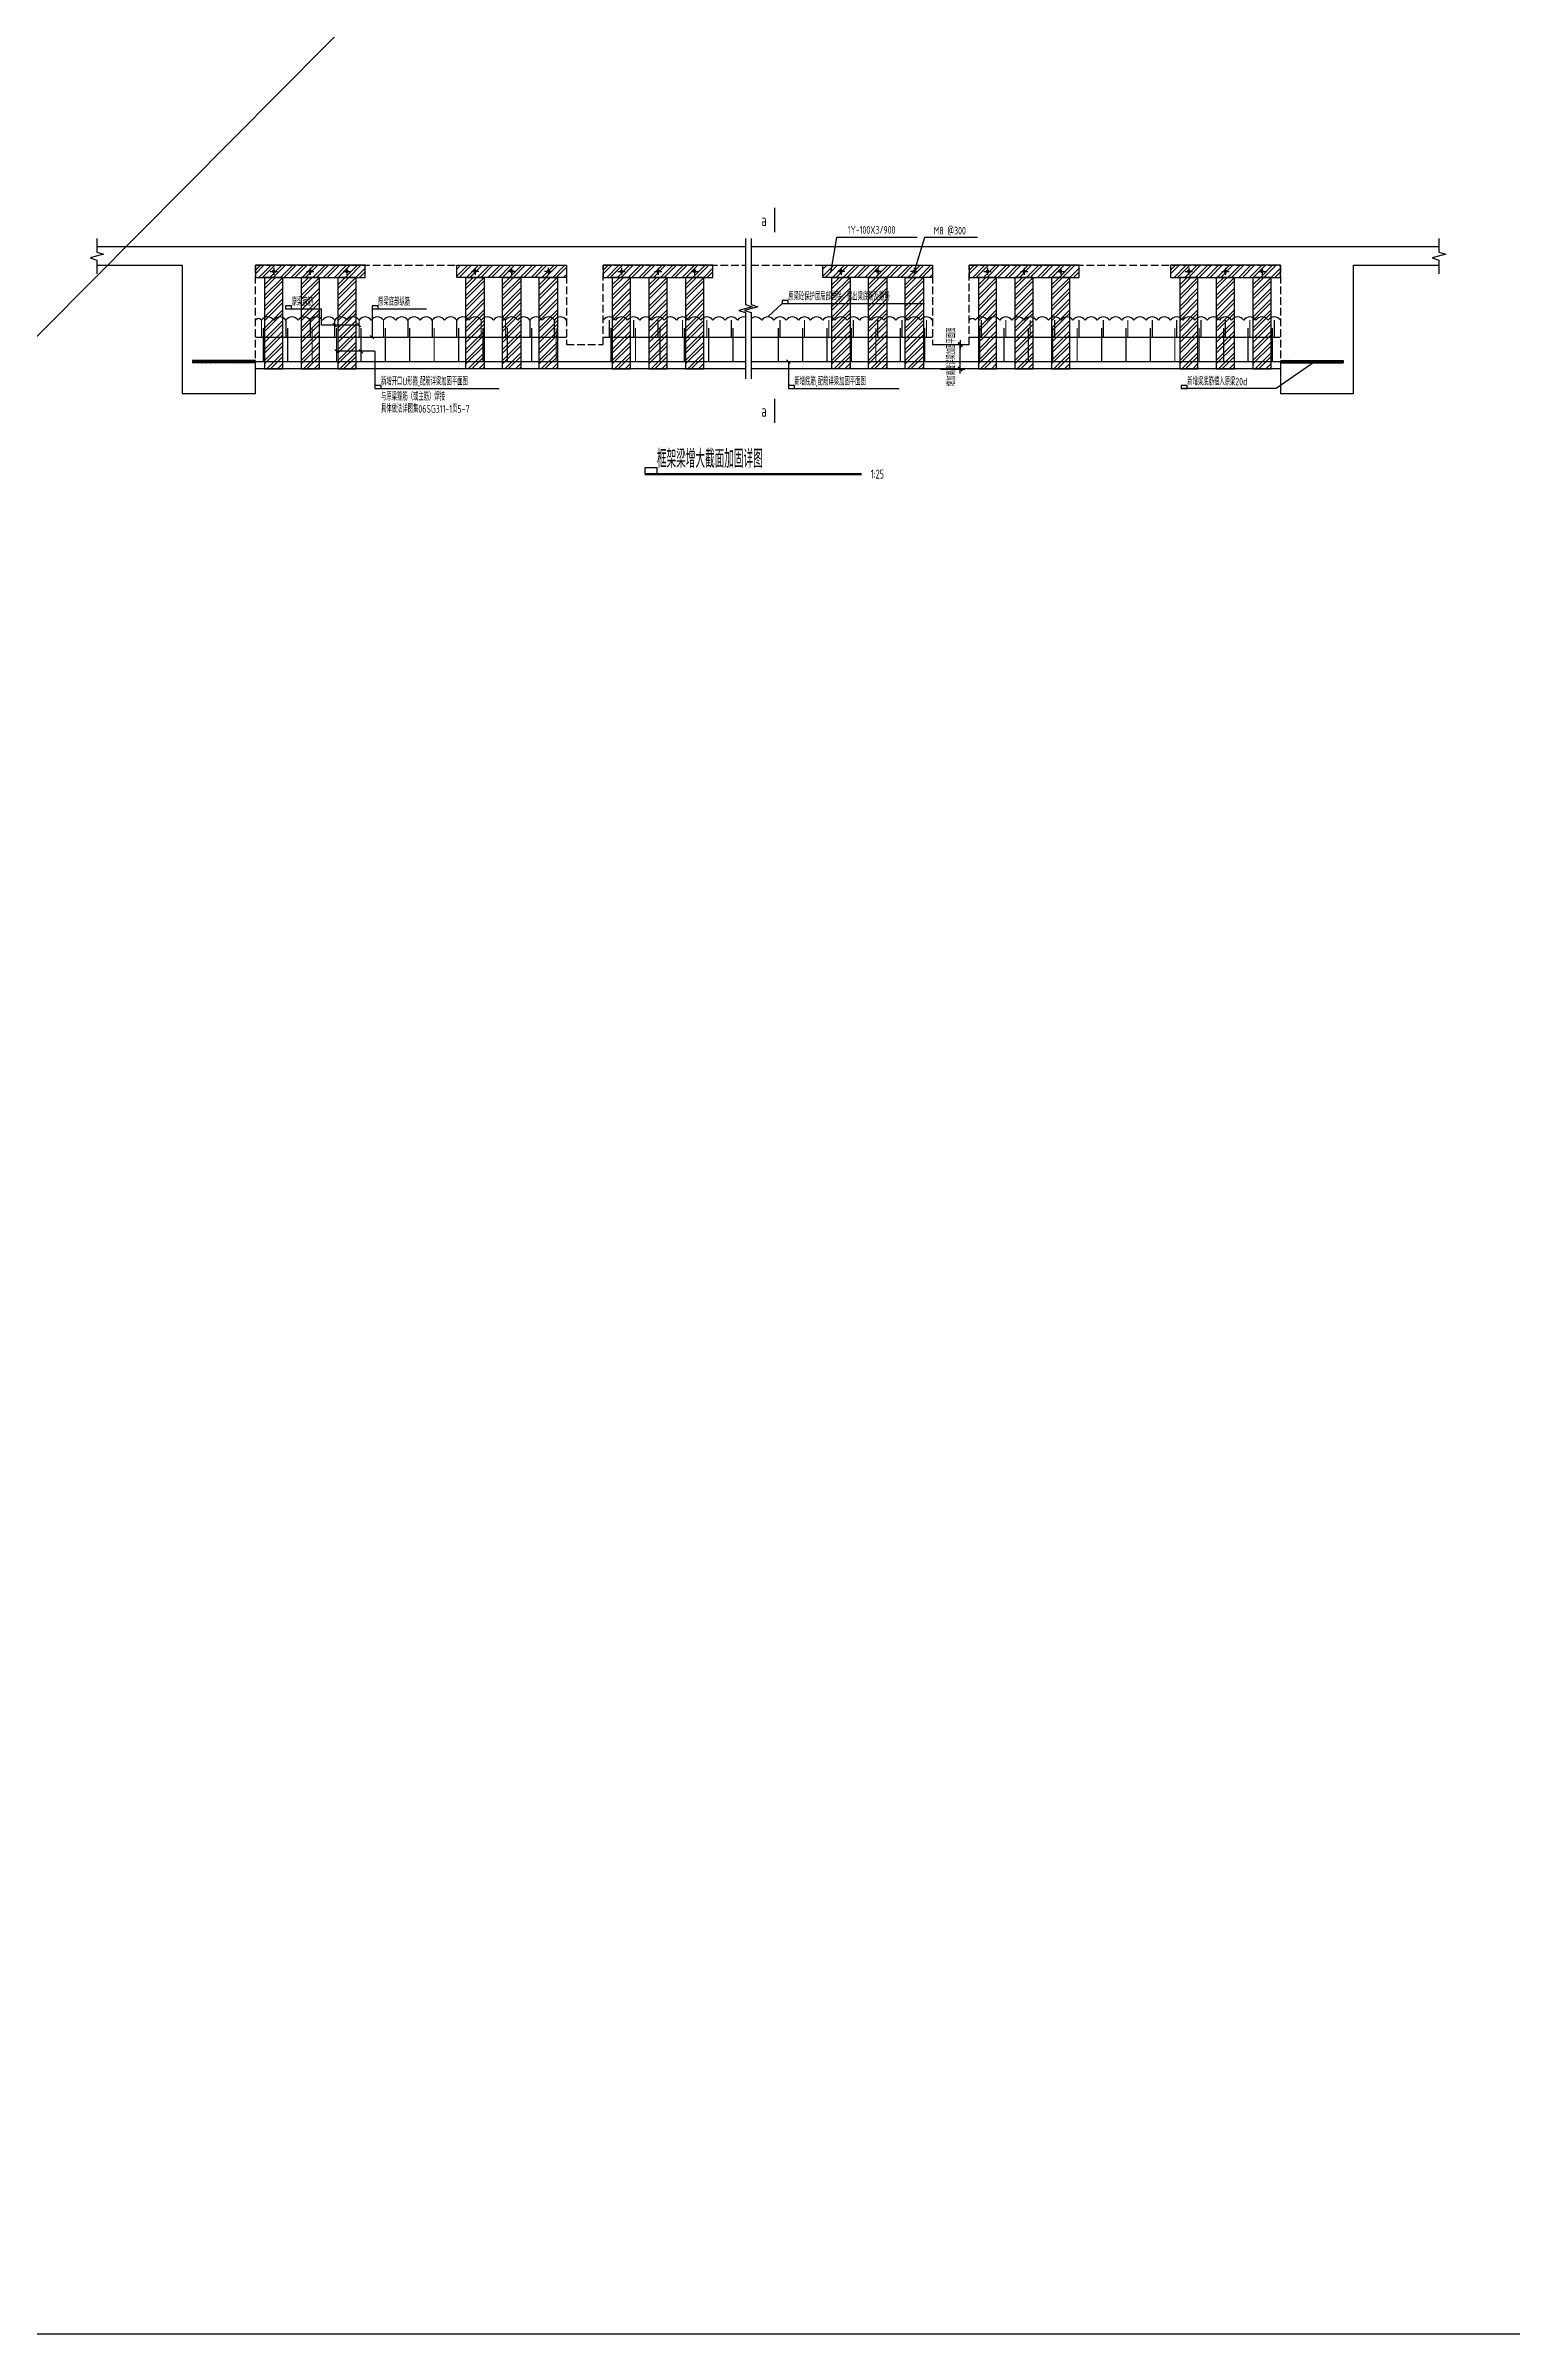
# Model space of a CAD drawing. Extents: x -469675 to 2400000, y -476501 to 2085364.
# Drawn here: x 503217 to 515228, y 340340 to 359094 of the extents above; entities that cross this region are included whole.
import ezdxf
from ezdxf.enums import TextEntityAlignment as Align

# ---------------------------------------------------------------- set-up
doc = ezdxf.new("R2010")
doc.units = 0
doc.header["$LTSCALE"] = 1000
doc.header["$MEASUREMENT"] = 0
doc.linetypes.add('DASH', pattern=[0.35, 0.25, -0.1])
doc.linetypes.add('DOTE', pattern=[2.42, 2, -0.2, 0.02, -0.2])
doc.layers.get('0').update_dxf_attribs({"linetype": 'CONTINUOUS', "lineweight": 20})
doc.layers.get('Defpoints').update_dxf_attribs({"linetype": 'CONTINUOUS'})
for name, color, linetype in [('C-DETAIL', 3, 'CONTINUOUS'), ('C-DETAIL_DIM', 3, 'CONTINUOUS'), ('C-DETAIL_REIN', 40, 'CONTINUOUS'), ('C-DETAIL_STEEL_BOLT', 2, 'CONTINUOUS'), ('C-DETAIL_STEEL_HATCH', 8, 'CONTINUOUS'), ('C-DETAIL_STEEL_PL', 4, 'CONTINUOUS'), ('C-DETAIL_TEXT', 4, 'CONTINUOUS'), ('C-PLAN_SECMK', 4, 'CONTINUOUS')]:
    doc.layers.add(name, color=color, linetype=linetype)
doc.layers.add('C-注释', color=30, linetype='CONTINUOUS', plot=False)
doc.styles.add('DIM_FONT', font='gbxwxt.shx', dxfattribs={"width": 0.7, "bigfont": 'gbhzfs.shx'})
doc.styles.add('GBSTYLE', font='gbxwxt.shx', dxfattribs={"width": 0.7, "bigfont": 'gbhzfs.shx'})
doc.dimstyles.new('XB DIMN25', dxfattribs={"dimscale": 0.25, "dimtxt": 250, "dimasz": 1, "dimexe": 150, "dimexo": 150, "dimgap": 120, "dimtad": 1, "dimdec": 0, "dimzin": 0, "dimdsep": 46, "dimtxsty": 'DIM_FONT', "dimblk": '_dimx', "dimcen": 0.09, "dimclrd": 3, "dimclre": 3, "dimclrt": 7, "dimazin": 0, "dimtfac": 1, "dimtdec": 0, "dimtix": 1, "dimtmove": 2, "dimatfit": 3, "dimldrblk": '_dimx', "dimfxl": 0, "dimtolj": 1, "dimtzin": 0, "dimarcsym": 0})
pattern_1 = [(45, (0, 0), (-44.194174, 44.194174), []), (45, (29.46, 0), (-44.194174, 44.194174), [])]
pattern_2 = [(45, (-3000, 0), (-44.194174, 44.194174), []), (45, (-2970.54, 0), (-44.194174, 44.194174), [])]
pattern_3 = [(45, (1650, 0), (-44.194174, 44.194174), []), (45, (1679.46, 0), (-44.194174, 44.194174), [])]
pattern_4 = [(45, (-5850, 0), (-44.194174, 44.194174), []), (45, (-5820.54, 0), (-44.194174, 44.194174), [])]

# ---------------------------------------------------------------- blocks, each defined once
blk = doc.blocks.new('剖面号')
at = {"layer": 'C-PLAN_SECMK', "color": 3, "const_width": 50, "flags": 128}
blk.add_lwpolyline([(400, 0), (-400, 0)], dxfattribs=at)
at = {"layer": 'C-PLAN_SECMK', "style": 'GBSTYLE', "width": 0.7}
blk.add_attdef('剖面号', text='', height=400, rotation=360, dxfattribs=at).set_placement((0, 350), align=Align.MIDDLE_CENTER)
blk = doc.blocks.new('_dimx')
blk.add_line((-150, 0), (150, 0))
at = {"const_width": 50}
blk.add_lwpolyline([(-70, -70), (70, 70)], dxfattribs=at)
blk = doc.blocks.new('*D1943')
at = {"layer": 'C-DETAIL_DIM', "color": 3, "lineweight": -2, "ltscale": 0.25, "transparency": 16777216}
for p, q in [((510550, 356645), (510750, 356645)), ((510712, 356646), (510712, 356646)), ((510712, 356445), (510712, 356645)), ((510550, 356445), (510750, 356445)), ((510712, 356445), (510712, 356445))]:
    blk.add_line(p, q, dxfattribs=at)
at = {"layer": 'Defpoints', "color": 0, "ltscale": 0.25, "transparency": 16777216}
for p in [(510512, 356645), (510712, 356645), (510512, 356445)]:
    blk.add_point(p, dxfattribs=at)
at = {"layer": 'C-DETAIL_DIM', "color": 3, "lineweight": -2, "ltscale": 0.25, "transparency": 16777216, "xscale": 0.25, "yscale": 0.25, "zscale": 0.25}
for p, rotation in [((510712, 356645), 270), ((510712, 356445), 90)]:
    blk.add_blockref('_dimx', p, dxfattribs=dict(at, rotation=rotation))
at = {"layer": 'C-DETAIL_DIM', "color": 7, "ltscale": 0.25, "transparency": 16777216, "insert": (510641, 356545), "char_height": 62.5, "attachment_point": 5, "rotation": 90, "style": 'DIM_FONT'}
blk.add_mtext('\\A1;增加高度详梁加固平面图', dxfattribs=at)
blk = doc.blocks.new('ANC_BOLT')
at = {"layer": 'C-DETAIL_STEEL_BOLT', "color": 1, "linetype": 'DOTE', "ltscale": 0.1}
for p, q in [((1.5, 0), (-1.5, 0)), ((0, 1.5), (0, -1.5))]:
    blk.add_line(p, q, dxfattribs=at)
at = {"layer": 'C-DETAIL_STEEL_BOLT', "ltscale": 0.1}
blk.add_circle((0, 0), 0.5, dxfattribs=at)

msp = doc.modelspace()

# ---------------------------------------------------------------- hatches: boundary and pattern name
at = {"layer": 'C-DETAIL', "linetype": 'ByBlock', "lineweight": -2, "ltscale": 0.25}
h = msp.add_hatch(dxfattribs=at)
h.set_pattern_fill('ANSI37', color=8, scale=100, style=0)
h.set_pattern_definition([(45, (-217447.845, 1522086.065), (-8.83883476, 8.83883476), []), (135, (-217447.845, 1522086.065), (-8.83883476, -8.83883476), [])])
h.paths.add_polyline_path([(504935.5203, 356515.4367), (504420.5203, 356515.4367), (504420.5203, 356495.4367), (504935.5203, 356495.4367)])
h = msp.add_hatch(dxfattribs=at)
h.set_pattern_fill('ANSI37', color=8, scale=100, style=0)
h.set_pattern_definition([(135, (1235718.885, 1522086.065), (8.83883476, 8.83883476), []), (45, (1235718.885, 1522086.065), (8.83883476, -8.83883476), [])])
h.paths.add_polyline_path([(513335.5203, 356515.4367), (513850.5203, 356515.4367), (513850.5203, 356495.4367), (513335.5203, 356495.4367)])
at = {"layer": 'C-DETAIL_STEEL_HATCH', "linetype": 'ByBlock', "lineweight": -2, "ltscale": 0.25}
h = msp.add_hatch(dxfattribs=at)
h.set_pattern_fill('金属', color=8, scale=25, style=0)
h.set_pattern_definition(pattern_4)
h.paths.add_polyline_path([(505835.5203, 357295.4367), (505835.5203, 357195.4367), (504935.5203, 357195.4367), (504935.5203, 357295.4367)])
h = msp.add_hatch(dxfattribs=at)
h.set_pattern_fill('金属', color=8, scale=25, style=0)
h.set_pattern_definition([(45, (-40611.27, -30716.35), (-44.194174, 44.194174), []), (45, (-40581.81, -30716.35), (-44.194174, 44.194174), [])])
h.paths.add_polyline_path([(506585.5203, 357295.4367), (506585.5203, 357195.4367), (507485.5203, 357195.4367), (507485.5203, 357295.4367)])
h = msp.add_hatch(dxfattribs=at)
h.set_pattern_fill('金属', color=8, scale=25, style=0)
h.set_pattern_definition(pattern_2)
h.paths.add_polyline_path([(508685.5203, 357295.4367), (508685.5203, 357195.4367), (507785.5203, 357195.4367), (507785.5203, 357295.4367)])
h = msp.add_hatch(dxfattribs=at)
h.set_pattern_fill('金属', color=8, scale=25, style=0)
h.set_pattern_definition([(45, (-37611.27, -30716.35), (-44.194174, 44.194174), []), (45, (-37581.81, -30716.35), (-44.194174, 44.194174), [])])
h.paths.add_polyline_path([(509585.5203, 357295.4367), (509585.5203, 357195.4367), (510485.5203, 357195.4367), (510485.5203, 357295.4367)])
h = msp.add_hatch(dxfattribs=at)
h.set_pattern_fill('金属', color=8, scale=25, style=0)
h.set_pattern_definition(pattern_1)
h.paths.add_polyline_path([(511685.5203, 357295.4367), (511685.5203, 357195.4367), (510785.5203, 357195.4367), (510785.5203, 357295.4367)])
h = msp.add_hatch(dxfattribs=at)
h.set_pattern_fill('金属', color=8, scale=25, style=0)
h.set_pattern_definition(pattern_3)
h.paths.add_polyline_path([(513335.5203, 357295.4367), (513335.5203, 357195.4367), (512435.5203, 357195.4367), (512435.5203, 357295.4367)])
h = msp.add_hatch(dxfattribs=at)
h.set_pattern_fill('金属', color=8, scale=25, style=0)
h.set_pattern_definition([(45, (-6450, -6e-11), (-44.194174, 44.194174), []), (45, (-6420.54, -6e-11), (-44.194174, 44.194174), [])])
h.paths.add_polyline_path([(505160.5203, 357195.4367), (505010.5203, 357195.4367), (505010.5203, 356866.1105, -0.3599147264), (505085.5203, 356845.4367, -0.3599147264), (505160.5203, 356866.1105)])
h.paths.add_polyline_path([(505010.5203, 356445.4367), (505160.5203, 356445.4367), (505160.5203, 356866.1105, 0.3599147264), (505085.5203, 356845.4367, 0.3599147264), (505010.5203, 356866.1105)])
h = msp.add_hatch(dxfattribs=at)
h.set_pattern_fill('金属', color=8, scale=25, style=0)
h.set_pattern_definition([(45, (-6150, 0), (-44.194174, 44.194174), []), (45, (-6120.54, 0), (-44.194174, 44.194174), [])])
h.paths.add_polyline_path([(505460.5203, 357195.4367), (505310.5203, 357195.4367), (505310.5203, 356866.1105, -0.3599147264), (505385.5203, 356845.4367, -0.3599147264), (505460.5203, 356866.1105)])
h.paths.add_polyline_path([(505310.5203, 356445.4367), (505460.5203, 356445.4367), (505460.5203, 356866.1105, 0.3599147264), (505385.5203, 356845.4367, 0.3599147264), (505310.5203, 356866.1105)])
h = msp.add_hatch(dxfattribs=at)
h.set_pattern_fill('金属', color=8, scale=25, style=0)
h.set_pattern_definition(pattern_4)
h.paths.add_polyline_path([(505760.5203, 357195.4367), (505610.5203, 357195.4367), (505610.5203, 356866.1105, -0.3599147264), (505685.5203, 356845.4367, -0.3599147264), (505760.5203, 356866.1105)])
h.paths.add_polyline_path([(505610.5203, 356445.4367), (505760.5203, 356445.4367), (505760.5203, 356866.1105, 0.3599147264), (505685.5203, 356845.4367, 0.3599147264), (505610.5203, 356866.1105)])
h = msp.add_hatch(dxfattribs=at)
h.set_pattern_fill('金属', color=8, scale=25, style=0)
h.set_pattern_definition([(45, (-4800, 0), (-44.194174, 44.194174), []), (45, (-4770.54, 0), (-44.194174, 44.194174), [])])
h.paths.add_polyline_path([(506810.5203, 357195.4367), (506660.5203, 357195.4367), (506660.5203, 356866.1105, -0.3599147264), (506735.5203, 356845.4367, -0.3599147264), (506810.5203, 356866.1105)])
h.paths.add_polyline_path([(506660.5203, 356445.4367), (506810.5203, 356445.4367), (506810.5203, 356866.1105, 0.3599147264), (506735.5203, 356845.4367, 0.3599147264), (506660.5203, 356866.1105)])
h = msp.add_hatch(dxfattribs=at)
h.set_pattern_fill('金属', color=8, scale=25, style=0)
h.set_pattern_definition([(45, (-4500, 0), (-44.194174, 44.194174), []), (45, (-4470.54, 0), (-44.194174, 44.194174), [])])
h.paths.add_polyline_path([(507110.5203, 357195.4367), (506960.5203, 357195.4367), (506960.5203, 356866.1105, -0.3599147264), (507035.5203, 356845.4367, -0.3599147264), (507110.5203, 356866.1105)])
h.paths.add_polyline_path([(506960.5203, 356445.4367), (507110.5203, 356445.4367), (507110.5203, 356866.1105, 0.3599147264), (507035.5203, 356845.4367, 0.3599147264), (506960.5203, 356866.1105)])
h = msp.add_hatch(dxfattribs=at)
h.set_pattern_fill('金属', color=8, scale=25, style=0)
h.set_pattern_definition([(45, (-4200, 0), (-44.194174, 44.194174), []), (45, (-4170.54, 0), (-44.194174, 44.194174), [])])
h.paths.add_polyline_path([(507410.5203, 357195.4367), (507260.5203, 357195.4367), (507260.5203, 356866.1105, -0.3599147264), (507335.5203, 356845.4367, -0.3599147264), (507410.5203, 356866.1105)])
h.paths.add_polyline_path([(507260.5203, 356445.4367), (507410.5203, 356445.4367), (507410.5203, 356866.1105, 0.3599147264), (507335.5203, 356845.4367, 0.3599147264), (507260.5203, 356866.1105)])
h = msp.add_hatch(dxfattribs=at)
h.set_pattern_fill('金属', color=8, scale=25, style=0)
h.set_pattern_definition([(45, (-3600, -6e-11), (-44.194174, 44.194174), []), (45, (-3570.54, -6e-11), (-44.194174, 44.194174), [])])
h.paths.add_polyline_path([(508010.5203, 357195.4367), (507860.5203, 357195.4367), (507860.5203, 356866.1105, -0.3599147264), (507935.5203, 356845.4367, -0.3599147264), (508010.5203, 356866.1105)])
h.paths.add_polyline_path([(507860.5203, 356445.4367), (508010.5203, 356445.4367), (508010.5203, 356866.1105, 0.3599147264), (507935.5203, 356845.4367, 0.3599147264), (507860.5203, 356866.1105)])
h = msp.add_hatch(dxfattribs=at)
h.set_pattern_fill('金属', color=8, scale=25, style=0)
h.set_pattern_definition([(45, (-3300, 0), (-44.194174, 44.194174), []), (45, (-3270.54, 0), (-44.194174, 44.194174), [])])
h.paths.add_polyline_path([(508310.5203, 357195.4367), (508160.5203, 357195.4367), (508160.5203, 356866.1105, -0.3599147264), (508235.5203, 356845.4367, -0.3599147264), (508310.5203, 356866.1105)])
h.paths.add_polyline_path([(508160.5203, 356445.4367), (508310.5203, 356445.4367), (508310.5203, 356866.1105, 0.3599147264), (508235.5203, 356845.4367, 0.3599147264), (508160.5203, 356866.1105)])
h = msp.add_hatch(dxfattribs=at)
h.set_pattern_fill('金属', color=8, scale=25, style=0)
h.set_pattern_definition(pattern_2)
h.paths.add_polyline_path([(508610.5203, 357195.4367), (508460.5203, 357195.4367), (508460.5203, 356866.1105, -0.3599147264), (508535.5203, 356845.4367, -0.3599147264), (508610.5203, 356866.1105)])
h.paths.add_polyline_path([(508460.5203, 356445.4367), (508610.5203, 356445.4367), (508610.5203, 356866.1105, 0.3599147264), (508535.5203, 356845.4367, 0.3599147264), (508460.5203, 356866.1105)])
h = msp.add_hatch(dxfattribs=at)
h.set_pattern_fill('金属', color=8, scale=25, style=0)
h.set_pattern_definition([(45, (-1800, 0), (-44.194174, 44.194174), []), (45, (-1770.54, 0), (-44.194174, 44.194174), [])])
h.paths.add_polyline_path([(509810.5203, 357195.4367), (509660.5203, 357195.4367), (509660.5203, 356866.1105, -0.3599147264), (509735.5203, 356845.4367, -0.3599147264), (509810.5203, 356866.1105)])
h.paths.add_polyline_path([(509660.5203, 356445.4367), (509810.5203, 356445.4367), (509810.5203, 356866.1105, 0.3599147264), (509735.5203, 356845.4367, 0.3599147264), (509660.5203, 356866.1105)])
h = msp.add_hatch(dxfattribs=at)
h.set_pattern_fill('金属', color=8, scale=25, style=0)
h.set_pattern_definition([(45, (-1500, 0), (-44.194174, 44.194174), []), (45, (-1470.54, 0), (-44.194174, 44.194174), [])])
h.paths.add_polyline_path([(510110.5203, 357195.4367), (509960.5203, 357195.4367), (509960.5203, 356866.1105, -0.3599147264), (510035.5203, 356845.4367, -0.3599147264), (510110.5203, 356866.1105)])
h.paths.add_polyline_path([(509960.5203, 356445.4367), (510110.5203, 356445.4367), (510110.5203, 356866.1105, 0.3599147264), (510035.5203, 356845.4367, 0.3599147264), (509960.5203, 356866.1105)])
h = msp.add_hatch(dxfattribs=at)
h.set_pattern_fill('金属', color=8, scale=25, style=0)
h.set_pattern_definition([(45, (-1200, 0), (-44.194174, 44.194174), []), (45, (-1170.54, 0), (-44.194174, 44.194174), [])])
h.paths.add_polyline_path([(510410.5203, 357195.4367), (510260.5203, 357195.4367), (510260.5203, 356866.1105, -0.3599147264), (510335.5203, 356845.4367, -0.3599147264), (510410.5203, 356866.1105)])
h.paths.add_polyline_path([(510260.5203, 356445.4367), (510410.5203, 356445.4367), (510410.5203, 356866.1105, 0.3599147264), (510335.5203, 356845.4367, 0.3599147264), (510260.5203, 356866.1105)])
h = msp.add_hatch(dxfattribs=at)
h.set_pattern_fill('金属', color=8, scale=25, style=0)
h.set_pattern_definition([(45, (-600, -6e-11), (-44.194174, 44.194174), []), (45, (-570.54, -6e-11), (-44.194174, 44.194174), [])])
h.paths.add_polyline_path([(511010.5203, 357195.4367), (510860.5203, 357195.4367), (510860.5203, 356866.1105, -0.3599147264), (510935.5203, 356845.4367, -0.3599147264), (511010.5203, 356866.1105)])
h.paths.add_polyline_path([(510860.5203, 356445.4367), (511010.5203, 356445.4367), (511010.5203, 356866.1105, 0.3599147264), (510935.5203, 356845.4367, 0.3599147264), (510860.5203, 356866.1105)])
h = msp.add_hatch(dxfattribs=at)
h.set_pattern_fill('金属', color=8, scale=25, style=0)
h.set_pattern_definition([(45, (-300, 0), (-44.194174, 44.194174), []), (45, (-270.54, 0), (-44.194174, 44.194174), [])])
h.paths.add_polyline_path([(511310.5203, 357195.4367), (511160.5203, 357195.4367), (511160.5203, 356866.1105, -0.3599147264), (511235.5203, 356845.4367, -0.3599147264), (511310.5203, 356866.1105)])
h.paths.add_polyline_path([(511160.5203, 356445.4367), (511310.5203, 356445.4367), (511310.5203, 356866.1105, 0.3599147264), (511235.5203, 356845.4367, 0.3599147264), (511160.5203, 356866.1105)])
h = msp.add_hatch(dxfattribs=at)
h.set_pattern_fill('金属', color=8, scale=25, style=0)
h.set_pattern_definition(pattern_1)
h.paths.add_polyline_path([(511610.5203, 357195.4367), (511460.5203, 357195.4367), (511460.5203, 356866.1105, -0.3599147264), (511535.5203, 356845.4367, -0.3599147264), (511610.5203, 356866.1105)])
h.paths.add_polyline_path([(511460.5203, 356445.4367), (511610.5203, 356445.4367), (511610.5203, 356866.1105, 0.3599147264), (511535.5203, 356845.4367, 0.3599147264), (511460.5203, 356866.1105)])
h = msp.add_hatch(dxfattribs=at)
h.set_pattern_fill('金属', color=8, scale=25, style=0)
h.set_pattern_definition([(45, (1050, -6e-11), (-44.194174, 44.194174), []), (45, (1079.46, -6e-11), (-44.194174, 44.194174), [])])
h.paths.add_polyline_path([(512660.5203, 357195.4367), (512510.5203, 357195.4367), (512510.5203, 356866.1105, -0.3599147264), (512585.5203, 356845.4367, -0.3599147264), (512660.5203, 356866.1105)])
h.paths.add_polyline_path([(512510.5203, 356445.4367), (512660.5203, 356445.4367), (512660.5203, 356866.1105, 0.3599147264), (512585.5203, 356845.4367, 0.3599147264), (512510.5203, 356866.1105)])
h = msp.add_hatch(dxfattribs=at)
h.set_pattern_fill('金属', color=8, scale=25, style=0)
h.set_pattern_definition([(45, (1350, 0), (-44.194174, 44.194174), []), (45, (1379.46, 0), (-44.194174, 44.194174), [])])
h.paths.add_polyline_path([(512960.5203, 357195.4367), (512810.5203, 357195.4367), (512810.5203, 356866.1105, -0.3599147264), (512885.5203, 356845.4367, -0.3599147264), (512960.5203, 356866.1105)])
h.paths.add_polyline_path([(512810.5203, 356445.4367), (512960.5203, 356445.4367), (512960.5203, 356866.1105, 0.3599147264), (512885.5203, 356845.4367, 0.3599147264), (512810.5203, 356866.1105)])
h = msp.add_hatch(dxfattribs=at)
h.set_pattern_fill('金属', color=8, scale=25, style=0)
h.set_pattern_definition(pattern_3)
h.paths.add_polyline_path([(513260.5203, 357195.4367), (513110.5203, 357195.4367), (513110.5203, 356866.1105, -0.3599147264), (513185.5203, 356845.4367, -0.3599147264), (513260.5203, 356866.1105)])
h.paths.add_polyline_path([(513110.5203, 356445.4367), (513260.5203, 356445.4367), (513260.5203, 356866.1105, 0.3599147264), (513185.5203, 356845.4367, 0.3599147264), (513110.5203, 356866.1105)])

# ---------------------------------------------------------------- linework, layer by layer
at = {"layer": 'C-DETAIL', "ltscale": 0.25}
for p, q in [((508951.8944, 357445.4367), (503635.5203, 357445.4367)), ((503635.5203, 357295.4367), (504335.5203, 357295.4367)), ((504335.5203, 357295.4367), (504335.5203, 356245.4367)), ((514635.5203, 357445.4367), (508998.3619, 357445.4367)), ((513935.5203, 356245.4367), (513935.5203, 357295.4367)), ((513935.5203, 357295.4367), (514635.5203, 357295.4367)), ((504935.5203, 356245.4367), (504935.5203, 356445.4367)), ((508951.8944, 356445.4367), (504935.5203, 356445.4367)), ((513335.5203, 356445.4367), (508998.3619, 356445.4367)), ((513335.5203, 356445.4367), (513335.5203, 356245.4367)), ((504335.5203, 356245.4367), (504935.5203, 356245.4367)), ((513335.5203, 356245.4367), (513935.5203, 356245.4367))]:
    msp.add_line(p, q, dxfattribs=at)
at = {"layer": 'C-DETAIL', "linetype": 'DASH', "ltscale": 0.25}
for p, q in [((504935.5203, 356445.4367), (504935.5203, 357295.4367)), ((504935.5203, 357295.4367), (507485.5203, 357295.4367)), ((507785.5203, 357295.4367), (508951.8944, 357295.4367)), ((508998.3619, 357295.4367), (510485.5203, 357295.4367)), ((510785.5203, 357295.4367), (513335.5203, 357295.4367)), ((513335.5203, 357295.4367), (513335.5203, 356445.4367))]:
    msp.add_line(p, q, dxfattribs=at)
at = {"layer": 'C-DETAIL', "linetype": 'ByBlock', "lineweight": -2, "ltscale": 0.25}
for p, q in [((504420.5203, 356515.4367), (504420.5203, 356495.4367)), ((513850.5203, 356515.4367), (513850.5203, 356495.4367))]:
    msp.add_line(p, q, dxfattribs=at)
at = {"layer": 'C-DETAIL', "ltscale": 0.25, "flags": 128}
for points in [[(503635.5203, 357515.4367), (503635.5203, 357402.9367), (503690.5203, 357385.4367), (503580.5203, 357355.4367), (503635.5203, 357337.9367), (503635.5203, 357225.4367)], [(508951.8944, 357515.4367), (508951.8944, 356972.9367), (509006.8944, 356955.4367), (508896.8944, 356925.4367), (508951.8944, 356907.9367), (508951.8944, 356365.4367)], [(508998.3619, 357515.4367), (508998.3619, 356972.9367), (509053.3619, 356955.4367), (508943.3619, 356925.4367), (508998.3619, 356907.9367), (508998.3619, 356365.4367)], [(514635.5203, 357515.4367), (514635.5203, 357402.9367), (514690.5203, 357385.4367), (514580.5203, 357355.4367), (514635.5203, 357337.9367), (514635.5203, 357225.4367)]]:
    msp.add_lwpolyline(points, dxfattribs=at)
at = {"layer": 'C-DETAIL', "ltscale": 0.25}
for points in [[(507785.5203, 357445.4367), (507485.5203, 357445.4367)], [(510785.5203, 357445.4367), (510485.5203, 357445.4367)], [(504935.5203, 356515.4367), (504420.5203, 356515.4367)], [(504935.5203, 356495.4367), (504420.5203, 356495.4367)], [(513335.5203, 356515.4367), (513850.5203, 356515.4367)], [(513335.5203, 356495.4367), (513850.5203, 356495.4367)]]:
    msp.add_lwpolyline(points, dxfattribs=at)
at = {"layer": 'C-DETAIL', "linetype": 'DASH', "ltscale": 0.25}
for points in [[(507485.5203, 357295.4367), (507485.5203, 356645.4367), (507785.5203, 356645.4367), (507785.5203, 357295.4367)], [(510485.5203, 357295.4367), (510485.5203, 356645.4367), (510785.5203, 356645.4367), (510785.5203, 357295.4367)]]:
    msp.add_lwpolyline(points, dxfattribs=at)
at = {"layer": 'C-DETAIL_REIN', "ltscale": 0.25, "const_width": 10}
for points in [[(504935.5203, 356705.4367), (507485.5203, 356705.4367)], [(504985.5203, 356705.4367), (504985.5203, 356845.4367)], [(505000.5203, 356505.4367), (505000.5203, 356780.4367)], [(505185.5203, 356705.4367), (505185.5203, 356845.4367)], [(505200.5203, 356505.4367), (505200.5203, 356780.4367)], [(505385.5203, 356705.4367), (505385.5203, 356845.4367)], [(505400.5203, 356505.4367), (505400.5203, 356780.4367)], [(505585.5203, 356705.4367), (505585.5203, 356845.4367)], [(505600.5203, 356505.4367), (505600.5203, 356780.4367)], [(505785.5203, 356705.4367), (505785.5203, 356845.4367)], [(505800.5203, 356505.4367), (505800.5203, 356780.4367)], [(505985.5203, 356705.4367), (505985.5203, 356845.4367)], [(506000.5203, 356505.4367), (506000.5203, 356780.4367)], [(506185.5203, 356705.4367), (506185.5203, 356845.4367)], [(506200.5203, 356505.4367), (506200.5203, 356780.4367)], [(506385.5203, 356705.4367), (506385.5203, 356845.4367)], [(506400.5203, 356505.4367), (506400.5203, 356780.4367)], [(506585.5203, 356705.4367), (506585.5203, 356845.4367)], [(506600.5203, 356505.4367), (506600.5203, 356780.4367)], [(506785.5203, 356705.4367), (506785.5203, 356845.4367)], [(506800.5203, 356505.4367), (506800.5203, 356780.4367)], [(506985.5203, 356705.4367), (506985.5203, 356845.4367)], [(507000.5203, 356505.4367), (507000.5203, 356780.4367)], [(507185.5203, 356705.4367), (507185.5203, 356845.4367)], [(507200.5203, 356505.4367), (507200.5203, 356780.4367)], [(507385.5203, 356705.4367), (507385.5203, 356845.4367)], [(507400.5203, 356505.4367), (507400.5203, 356780.4367)], [(507785.5203, 356705.4367), (508951.8944, 356705.4367)], [(507835.5203, 356705.4367), (507835.5203, 356845.4367)], [(507850.5203, 356505.4367), (507850.5203, 356780.4367)], [(508035.5203, 356705.4367), (508035.5203, 356845.4367)], [(508050.5203, 356505.4367), (508050.5203, 356780.4367)], [(508235.5203, 356705.4367), (508235.5203, 356845.4367)], [(508250.5203, 356505.4367), (508250.5203, 356780.4367)], [(508435.5203, 356705.4367), (508435.5203, 356845.4367)], [(508450.5203, 356505.4367), (508450.5203, 356780.4367)], [(508635.5203, 356705.4367), (508635.5203, 356845.4367)], [(508650.5203, 356505.4367), (508650.5203, 356780.4367)], [(508835.5203, 356705.4367), (508835.5203, 356845.4367)], [(508850.5203, 356505.4367), (508850.5203, 356780.4367)], [(508998.3619, 356705.4367), (510485.5203, 356705.4367)], [(509220.5203, 356505.4367), (509220.5203, 356780.4367)], [(509235.5203, 356705.4367), (509235.5203, 356845.4367)], [(509420.5203, 356505.4367), (509420.5203, 356780.4367)], [(509435.5203, 356705.4367), (509435.5203, 356845.4367)], [(509620.5203, 356505.4367), (509620.5203, 356780.4367)], [(509635.5203, 356705.4367), (509635.5203, 356845.4367)], [(509820.5203, 356505.4367), (509820.5203, 356780.4367)], [(509835.5203, 356705.4367), (509835.5203, 356845.4367)], [(510020.5203, 356505.4367), (510020.5203, 356780.4367)], [(510035.5203, 356705.4367), (510035.5203, 356845.4367)], [(510220.5203, 356505.4367), (510220.5203, 356780.4367)], [(510235.5203, 356705.4367), (510235.5203, 356845.4367)], [(510420.5203, 356505.4367), (510420.5203, 356780.4367)], [(510435.5203, 356705.4367), (510435.5203, 356845.4367)], [(510785.5203, 356705.4367), (513335.5203, 356705.4367)], [(510870.5203, 356505.4367), (510870.5203, 356780.4367)], [(510885.5203, 356705.4367), (510885.5203, 356845.4367)], [(511070.5203, 356505.4367), (511070.5203, 356780.4367)], [(511085.5203, 356705.4367), (511085.5203, 356845.4367)], [(511270.5203, 356505.4367), (511270.5203, 356780.4367)], [(511285.5203, 356705.4367), (511285.5203, 356845.4367)], [(511470.5203, 356505.4367), (511470.5203, 356780.4367)], [(511485.5203, 356705.4367), (511485.5203, 356845.4367)], [(511670.5203, 356505.4367), (511670.5203, 356780.4367)], [(511685.5203, 356705.4367), (511685.5203, 356845.4367)], [(511870.5203, 356505.4367), (511870.5203, 356780.4367)], [(511885.5203, 356705.4367), (511885.5203, 356845.4367)], [(512070.5203, 356505.4367), (512070.5203, 356780.4367)], [(512085.5203, 356705.4367), (512085.5203, 356845.4367)], [(512270.5203, 356505.4367), (512270.5203, 356780.4367)], [(512285.5203, 356705.4367), (512285.5203, 356845.4367)], [(512470.5203, 356505.4367), (512470.5203, 356780.4367)], [(512485.5203, 356705.4367), (512485.5203, 356845.4367)], [(512670.5203, 356505.4367), (512670.5203, 356780.4367)], [(512685.5203, 356705.4367), (512685.5203, 356845.4367)], [(512870.5203, 356505.4367), (512870.5203, 356780.4367)], [(512885.5203, 356705.4367), (512885.5203, 356845.4367)], [(513070.5203, 356505.4367), (513070.5203, 356780.4367)], [(513085.5203, 356705.4367), (513085.5203, 356845.4367)], [(513270.5203, 356505.4367), (513270.5203, 356780.4367)], [(513285.5203, 356705.4367), (513285.5203, 356845.4367)], [(508951.8944, 356505.4367), (504435.5203, 356505.4367)], [(513835.5203, 356505.4367), (508998.3619, 356505.4367)]]:
    msp.add_lwpolyline(points, dxfattribs=at)
at = {"layer": 'C-DETAIL_STEEL_HATCH', "lineweight": -2, "ltscale": 0.25}
for points in [[(507485.5203, 356845.4367, 0.52056705), (507385.5203, 356845.4367, 0.52056705), (507285.5203, 356845.4367, 0.52056705), (507185.5203, 356845.4367, 0.52056705), (507085.5203, 356845.4367, 0.52056705), (506985.5203, 356845.4367, 0.52056705), (506885.5203, 356845.4367, 0.52056705), (506785.5203, 356845.4367, 0.52056705), (506685.5203, 356845.4367, 0.52056705), (506585.5203, 356845.4367, 0.52056705), (506485.5203, 356845.4367, 0.52056705), (506385.5203, 356845.4367, 0.52056705), (506285.5203, 356845.4367, 0.52056705), (506185.5203, 356845.4367, 0.52056705), (506085.5203, 356845.4367, 0.52056705), (505985.5203, 356845.4367, 0.52056705), (505885.5203, 356845.4367, 0.52056705), (505785.5203, 356845.4367, 0.52056705), (505685.5203, 356845.4367, 0.52056705), (505585.5203, 356845.4367, 0.52056705), (505485.5203, 356845.4367, 0.52056705), (505385.5203, 356845.4367, 0.52056705), (505285.5203, 356845.4367, 0.52056705), (505185.5203, 356845.4367, 0.52056705), (505085.5203, 356845.4367, 0.52056705), (504985.5203, 356845.4367, 0.52056705), (504935.5203, 356845.4367, 0.52056705)], [(508951.8944, 356869.2278, 0.3179903542), (508885.5203, 356845.4367, 0.52056705), (508785.5203, 356845.4367, 0.52056705), (508685.5203, 356845.4367, 0.52056705), (508585.5203, 356845.4367, 0.52056705), (508485.5203, 356845.4367, 0.52056705), (508385.5203, 356845.4367, 0.52056705), (508285.5203, 356845.4367, 0.52056705), (508185.5203, 356845.4367, 0.52056705), (508085.5203, 356845.4367, 0.52056705), (507985.5203, 356845.4367, 0.52056705), (507885.5203, 356845.4367, 0.52056705), (507785.5203, 356845.4367)], [(510485.5203, 356845.4367, 0.52056705), (510385.5203, 356845.4367, 0.52056705), (510285.5203, 356845.4367, 0.52056705), (510185.5203, 356845.4367, 0.52056705), (510085.5203, 356845.4367, 0.52056705), (509985.5203, 356845.4367, 0.52056705), (509885.5203, 356845.4367, 0.52056705), (509785.5203, 356845.4367, 0.52056705), (509685.5203, 356845.4367, 0.52056705), (509585.5203, 356845.4367, 0.52056705), (509485.5203, 356845.4367, 0.52056705), (509385.5203, 356845.4367, 0.52056705), (509285.5203, 356845.4367, 0.52056705), (509185.5203, 356845.4367, 0.52056705), (509085.5203, 356845.4367, 0.4270543419), (508998.3619, 356858.8513, 0.4270543419)], [(513335.5203, 356845.4367, 0.52056705), (513235.5203, 356845.4367, 0.52056705), (513135.5203, 356845.4367, 0.52056705), (513035.5203, 356845.4367, 0.52056705), (512935.5203, 356845.4367, 0.52056705), (512835.5203, 356845.4367, 0.52056705), (512735.5203, 356845.4367, 0.52056705), (512635.5203, 356845.4367, 0.52056705), (512535.5203, 356845.4367, 0.52056705), (512435.5203, 356845.4367, 0.52056705), (512335.5203, 356845.4367, 0.52056705), (512235.5203, 356845.4367, 0.52056705), (512135.5203, 356845.4367, 0.52056705), (512035.5203, 356845.4367, 0.52056705), (511935.5203, 356845.4367, 0.52056705), (511835.5203, 356845.4367, 0.52056705), (511735.5203, 356845.4367, 0.52056705), (511635.5203, 356845.4367, 0.52056705), (511535.5203, 356845.4367, 0.52056705), (511435.5203, 356845.4367, 0.52056705), (511335.5203, 356845.4367, 0.52056705), (511235.5203, 356845.4367, 0.52056705), (511135.5203, 356845.4367, 0.52056705), (511035.5203, 356845.4367, 0.52056705), (510935.5203, 356845.4367, 0.52056705), (510835.5203, 356845.4367, 0.52056705), (510785.5203, 356845.4367, 0.52056705)]]:
    msp.add_lwpolyline(points, format="xyb", dxfattribs=at)
at = {"layer": 'C-DETAIL_STEEL_PL', "ltscale": 0.25}
for points in [[(505835.5203, 357295.4367), (504935.5203, 357295.4367), (504935.5203, 357195.4367), (505835.5203, 357195.4367)], [(506585.5203, 357295.4367), (507485.5203, 357295.4367), (507485.5203, 357195.4367), (506585.5203, 357195.4367)], [(508685.5203, 357295.4367), (507785.5203, 357295.4367), (507785.5203, 357195.4367), (508685.5203, 357195.4367)], [(509585.5203, 357295.4367), (510485.5203, 357295.4367), (510485.5203, 357195.4367), (509585.5203, 357195.4367)], [(511685.5203, 357295.4367), (510785.5203, 357295.4367), (510785.5203, 357195.4367), (511685.5203, 357195.4367)], [(513335.5203, 357295.4367), (512435.5203, 357295.4367), (512435.5203, 357195.4367), (513335.5203, 357195.4367)], [(505160.5203, 357195.4367), (505010.5203, 357195.4367), (505010.5203, 356445.4367), (505160.5203, 356445.4367)], [(505460.5203, 357195.4367), (505310.5203, 357195.4367), (505310.5203, 356445.4367), (505460.5203, 356445.4367)], [(505760.5203, 357195.4367), (505610.5203, 357195.4367), (505610.5203, 356445.4367), (505760.5203, 356445.4367)], [(506660.5203, 357195.4367), (506810.5203, 357195.4367), (506810.5203, 356445.4367), (506660.5203, 356445.4367)], [(506960.5203, 357195.4367), (507110.5203, 357195.4367), (507110.5203, 356445.4367), (506960.5203, 356445.4367)], [(507260.5203, 357195.4367), (507410.5203, 357195.4367), (507410.5203, 356445.4367), (507260.5203, 356445.4367)], [(508010.5203, 357195.4367), (507860.5203, 357195.4367), (507860.5203, 356445.4367), (508010.5203, 356445.4367)], [(508310.5203, 357195.4367), (508160.5203, 357195.4367), (508160.5203, 356445.4367), (508310.5203, 356445.4367)], [(508610.5203, 357195.4367), (508460.5203, 357195.4367), (508460.5203, 356445.4367), (508610.5203, 356445.4367)], [(509660.5203, 357195.4367), (509810.5203, 357195.4367), (509810.5203, 356445.4367), (509660.5203, 356445.4367)], [(509960.5203, 357195.4367), (510110.5203, 357195.4367), (510110.5203, 356445.4367), (509960.5203, 356445.4367)], [(510260.5203, 357195.4367), (510410.5203, 357195.4367), (510410.5203, 356445.4367), (510260.5203, 356445.4367)], [(511010.5203, 357195.4367), (510860.5203, 357195.4367), (510860.5203, 356445.4367), (511010.5203, 356445.4367)], [(511310.5203, 357195.4367), (511160.5203, 357195.4367), (511160.5203, 356445.4367), (511310.5203, 356445.4367)], [(511610.5203, 357195.4367), (511460.5203, 357195.4367), (511460.5203, 356445.4367), (511610.5203, 356445.4367)], [(512660.5203, 357195.4367), (512510.5203, 357195.4367), (512510.5203, 356445.4367), (512660.5203, 356445.4367)], [(512960.5203, 357195.4367), (512810.5203, 357195.4367), (512810.5203, 356445.4367), (512960.5203, 356445.4367)], [(513260.5203, 357195.4367), (513110.5203, 357195.4367), (513110.5203, 356445.4367), (513260.5203, 356445.4367)]]:
    msp.add_lwpolyline(points, close=True, dxfattribs=at)
at = {"layer": 'C-DETAIL_TEXT', "linetype": 'ByBlock', "lineweight": -2, "ltscale": 0.25}
msp.add_line((509698.5286, 357522.8361), (509649.436, 357233.9382), dxfattribs=at)
at = {"layer": 'C-DETAIL_TEXT', "ltscale": 0.25}
for p, q in [((510358.5741, 357522.8361), (509698.5286, 357522.8361)), ((510419.2092, 357522.8361), (510335.5203, 357245.4367)), ((510854.3037, 357522.8361), (510419.2092, 357522.8361)), ((505182.2244, 356938.7531), (505477.6903, 356938.7531)), ((505477.6903, 356805.259), (505477.6903, 356938.7531)), ((505891.1851, 356938.7531), (506336.7559, 356938.7531)), ((505891.1851, 356938.7531), (505891.1851, 356705.4367)), ((509252.123, 356982.5244), (509135.5203, 356871.465)), ((509252.123, 356982.5244), (510420.4492, 356982.5244)), ((505785.5203, 356805.259), (505477.6903, 356805.259)), ((505599.6624, 356791.1168), (505571.3781, 356819.4011)), ((505799.6624, 356791.1168), (505771.3781, 356819.4011)), ((505905.3272, 356691.2946), (505877.043, 356719.5788)), ((505614.6624, 356575.8942), (505586.3781, 356604.1785)), ((505915.0361, 356590.0363), (505600.5203, 356590.0363)), ((505814.6624, 356575.8942), (505786.3781, 356604.1785)), ((505915.0361, 356590.0363), (505915.0361, 356286.1985)), ((509317.7742, 356491.2946), (509289.4899, 356519.5788)), ((509303.6321, 356505.4367), (509303.6321, 356286.1985)), ((513620.4434, 356505.4367), (513300.7883, 356286.1985)), ((505915.0361, 356286.1985), (506934.3526, 356286.1985)), ((509303.6321, 356286.1985), (510210.351, 356286.1985)), ((513300.7883, 356286.1985), (512522.5827, 356286.1985))]:
    msp.add_line(p, q, dxfattribs=at)
at = {"layer": 'C-DETAIL_TEXT', "color": 3, "linetype": 'Continuous', "ltscale": 0.25, "const_width": 20, "flags": 128}
msp.add_lwpolyline([(509903.3994, 355583.9287), (508126.8551, 355583.9287)], dxfattribs=at)
at = {"layer": 'C-注释', "ltscale": 0.25}
msp.add_line((486892.37, 340339.6623), (564479.9279, 418499.2872), dxfattribs=at)
msp.add_lwpolyline([(486892.37, 418499.2872), (564479.9279, 418499.2872), (564479.9279, 340339.6623), (486892.37, 340339.6623)], close=True, dxfattribs=at)
at = {"layer": 'C-注释'}
for points in [[(505232.2244, 356963.7531), (505182.2244, 356963.7531), (505182.2244, 356938.7531), (505232.2244, 356938.7531)], [(505941.1851, 356963.7531), (505891.1851, 356963.7531), (505891.1851, 356938.7531), (505941.1851, 356938.7531)], [(509302.123, 357007.5244), (509252.123, 357007.5244), (509252.123, 356982.5244), (509302.123, 356982.5244)], [(505965.0361, 356311.1985), (505915.0361, 356311.1985), (505915.0361, 356286.1985), (505965.0361, 356286.1985)], [(509353.6321, 356311.1985), (509303.6321, 356311.1985), (509303.6321, 356286.1985), (509353.6321, 356286.1985)], [(512572.5827, 356311.1985), (512522.5827, 356311.1985), (512522.5827, 356286.1985), (512572.5827, 356286.1985)], [(508226.8551, 355633.9287), (508126.8551, 355633.9287), (508126.8551, 355583.9287), (508226.8551, 355583.9287)]]:
    msp.add_lwpolyline(points, close=True, dxfattribs=at)

# ---------------------------------------------------------------- block references
at = {"layer": 'C-DETAIL_STEEL_BOLT', "ltscale": 0.25, "yscale": 20, "zscale": 20}
for p, xscale in [((505085.5203, 357245.4367), -20), ((505385.5203, 357245.4367), -20), ((505685.5203, 357245.4367), -20), ((506735.5203, 357245.4367), 20), ((507035.5203, 357245.4367), 20), ((507335.5203, 357245.4367), 20), ((507935.5203, 357245.4367), -20), ((508235.5203, 357245.4367), -20), ((508535.5203, 357245.4367), -20), ((509735.5203, 357245.4367), 20), ((510035.5203, 357245.4367), 20), ((510335.5203, 357245.4367), 20), ((510935.5203, 357245.4367), -20), ((511235.5203, 357245.4367), -20), ((511535.5203, 357245.4367), -20), ((512585.5203, 357245.4367), -20), ((512885.5203, 357245.4367), -20), ((513185.5203, 357245.4367), -20)]:
    msp.add_blockref('ANC_BOLT', p, dxfattribs=dict(at, xscale=xscale))
at = {"layer": 'C-PLAN_SECMK', "ltscale": 0.25}
ref = msp.add_blockref('剖面号', (509191.1542, 357666.1153), dxfattribs=dict(at, xscale=0.25, yscale=0.25, zscale=0.25, rotation=90))
ref.add_attrib('剖面号', 'a', dxfattribs={"height": 100, "style": 'GBSTYLE', "width": 0.7}).set_placement((509103.6542, 357666.1153), align=Align.MIDDLE_CENTER)
ref = msp.add_blockref('剖面号', (509191.1542, 356103.2882), dxfattribs=dict(at, xscale=0.25, yscale=0.25, zscale=0.25, rotation=90))
ref.add_attrib('剖面号', 'a', dxfattribs={"height": 100, "style": 'GBSTYLE', "width": 0.7}).set_placement((509103.6542, 356103.2882), align=Align.MIDDLE_CENTER)

# ---------------------------------------------------------------- texts
at = {"layer": 'C-DETAIL_TEXT', "ltscale": 0.25, "style": 'GBSTYLE', "width": 0.7}
for s, p in [('1Y-100X3/900', (509790.3468, 357553.9421)), ('M8 @300', (510495.9443, 357547.8361)), ('原梁箍筋', (505232.2244, 356963.7531)), ('原梁底部纵筋', (505941.1851, 356963.7531)), ('原梁砼保护层局部凿除，露出梁底筋及箍筋', (509302.123, 357007.5244)), ('新增开口U形箍,配筋详梁加固平面图', (505965.0361, 356311.1985)), ('新增底筋,配筋详梁加固平面图', (509353.6321, 356311.1985)), ('新增梁底筋植入原梁20d', (512572.5827, 356311.1985)), ('具体做法详图集06SG311-1页5-7', (505965.0361, 356087.0849)), ('与原梁箍筋（或主筋）焊接', (505965.0361, 356187.0849))]:
    msp.add_text(s, height=62.5, rotation=359.99999995, dxfattribs=at).set_placement(p)
at = {"layer": 'C-DETAIL_TEXT', "color": 30, "ltscale": 0.25, "style": 'GBSTYLE', "width": 0.7}
msp.add_text('框架梁增大截面加固详图', height=150, rotation=0.00000003, dxfattribs=at).set_placement((508226.8551, 355633.9287))
at = {"layer": 'C-DETAIL_TEXT', "color": 3, "ltscale": 0.25, "style": 'GBSTYLE', "width": 0.7}
msp.add_text('1:25', height=75, rotation=359.99999987, dxfattribs=at).set_placement((509978.3994, 355546.4287))

# ---------------------------------------------------------------- dimensions: what is measured, and where the dimension line sits
at = {"layer": 'C-DETAIL_DIM', "ltscale": 0.25}
dim = msp.add_linear_dim(base=(510712.3678, 356645.4367), p1=(510512.3678, 356445.4367), p2=(510512.3678, 356645.4367), angle=90, text='增加高度详梁加固平面图', dimstyle='XB DIMN25', dxfattribs=at)
dim.commit()
dim.dimension.update_dxf_attribs({"geometry": '*D1943', "text_midpoint": (510640.5915, 356545.4367)})

doc.saveas('drawing.dxf')
